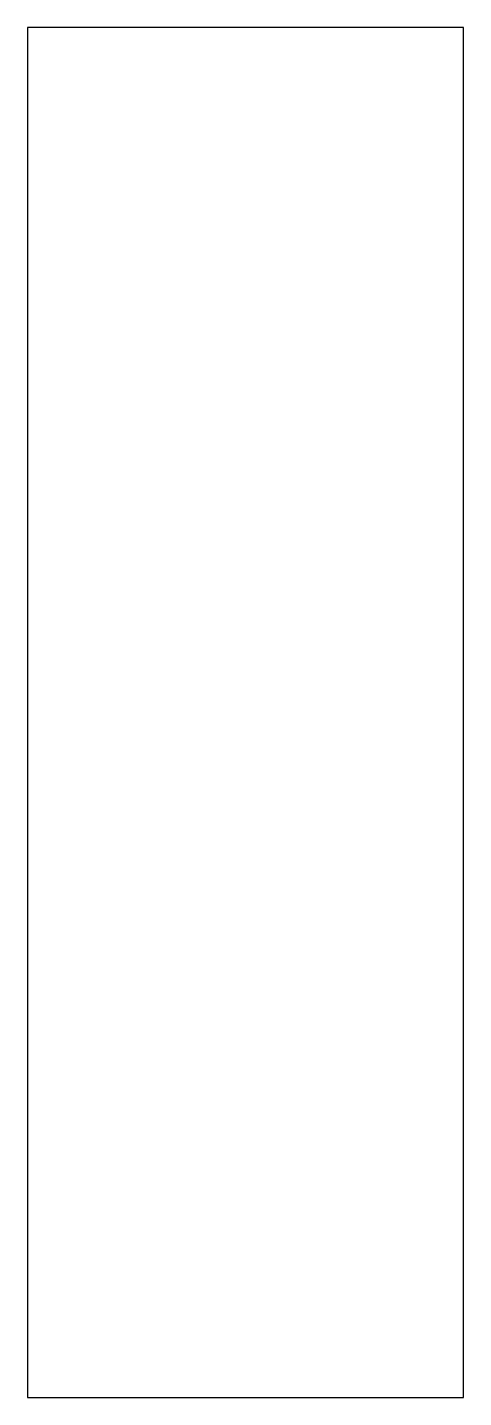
# Model space of a CAD drawing. Header units: millimetres. Extents: x -20 to 0, y 0 to 62.9.
import ezdxf

# ---------------------------------------------------------------- set-up
doc = ezdxf.new("R2010")
doc.units = ezdxf.units.MM

msp = doc.modelspace()

# ---------------------------------------------------------------- linework, layer by layer
msp.add_lwpolyline([(0, 0), (0, 62.905), (-20, 62.905), (-20, 0)], close=True)

doc.saveas('drawing.dxf')
